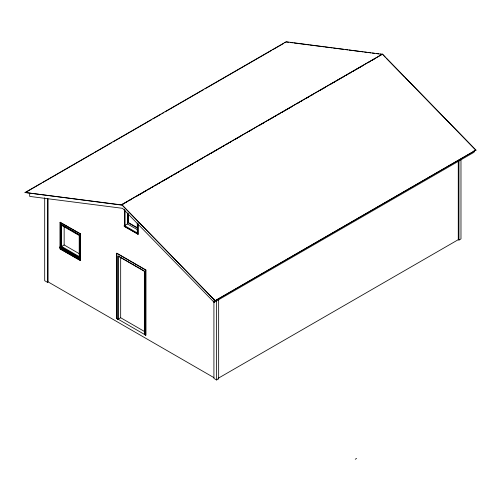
<?xml version="1.0" encoding="UTF-8"?>
<svg xmlns="http://www.w3.org/2000/svg" width="501" height="501" viewBox="0 0 501 501"><rect width="100%" height="100%" fill="white"/><g stroke="black" fill="none" stroke-linecap="round" stroke-linejoin="round"><path stroke-width="0.75" d="M121.781 204.696L215.173 300.763L475.95 150.093L382.501 54.177L121.781 204.696L215.173 300.763M382.501 54.177L385.188 57.139M123.772 203.694L121.38 205.072L25.05 192.503L286.127 41.771L382.457 54.34L380.127 54.045M25.113 192.722L41.345 183.347M42.698 182.571L93.424 153.281M94.777 152.498L111.685 142.741M113.038 141.958L151.59 119.701M152.943 118.919L161.059 114.234M162.412 113.451L163.764 112.669M165.117 111.892L203.669 89.629M205.022 88.852L271.31 50.582M272.663 49.799L283.485 43.556M284.837 42.773L286.19 41.99L288.52 42.291M60.089 222.306L80.567 233.936L80.398 260.608L60.089 248.884L60.089 222.306L80.567 233.936M60.771 224.26L79.722 235.207L79.722 257.871L80.06 258.848L79.553 259.142L59.92 247.807L59.92 247.024L60.771 246.93L60.94 224.166L79.891 235.107L79.891 257.771L79.214 258.165M25.05 192.503L121.317 204.853L382.395 54.127M125.244 202.842L127.836 201.346M129.189 200.563L131.331 199.329M135.965 196.655L137.318 195.872M138.671 195.089L140.812 193.856M142.059 193.135L144.194 191.902M145.44 191.182L146.799 190.399M148.828 189.228L150.287 188.382M151.54 187.662L153.669 186.428M154.922 185.708L156.381 184.869M158.31 183.754L159.763 182.915M161.792 181.744L163.151 180.961M164.403 180.235L166.532 179.007M167.791 178.281L169.238 177.442M171.273 176.271L172.626 175.488M173.885 174.761L176.008 173.534M177.36 172.751L179.396 171.58M187.43 166.939L189.459 165.768M190.812 164.986L192.929 163.764M197.588 161.078L198.941 160.295M200.294 159.512L202.404 158.291M207.07 155.604L208.497 154.778M210.451 153.65L211.885 152.824M213.163 152.085L215.267 150.87M216.545 150.131L217.973 149.304M219.933 148.177L221.361 147.35M222.644 146.611L224.742 145.396M226.026 144.657L228.13 143.443M229.414 142.704L230.836 141.877M235.508 139.184L237.606 137.969M238.958 137.193L240.987 136.015M249.053 131.362L251.082 130.191M259.211 125.501L260.564 124.718M261.917 123.935L264.002 122.732M268.693 120.027L270.095 119.213M271.398 118.461L273.477 117.259M274.786 116.508L276.865 115.305M278.174 114.554L279.571 113.74M281.556 112.593L282.959 111.786M284.267 111.034L286.34 109.832M287.655 109.08L289.728 107.878M291.037 107.12L292.434 106.318M297.131 103.607L299.203 102.411M300.556 101.628L301.909 100.845M306.612 98.127L308.679 96.937M310.676 95.785L312.705 94.614M320.158 90.312L322.218 89.122M323.546 88.358L325.6 87.168M330.316 84.444L331.693 83.648M333.021 82.884L335.075 81.694M336.409 80.93L338.463 79.74M339.797 78.97L341.168 78.181M343.185 77.016L344.55 76.227M345.89 75.457L347.938 74.273M349.278 73.497L350.644 72.708M352.66 71.543L354.032 70.754M355.372 69.977L357.413 68.8M358.76 68.023L360.801 66.846M362.142 66.069L363.507 65.287M368.235 62.55L370.277 61.379M372.299 60.208L374.335 59.03M60.258 247.225L60.94 246.83L79.891 257.771M61.617 246.442L79.214 256.6L79.214 235.495L61.617 225.337L61.617 246.442L64.153 244.976L79.722 253.963M59.92 247.807L60.427 247.513L60.427 246.736M60.089 248.884L80.567 260.507M128.118 213.401L128.118 222.782L128.456 222.588L137.261 227.673M138.113 224.06L138.113 234.218L124.229 226.201L124.229 225.419L125.075 225.325L125.075 210.47M124.567 225.613L127.442 223.953L137.6 229.821M124.229 226.201L124.736 225.907L124.736 225.124M124.398 209.299L124.567 226.396M59.92 247.024L79.553 258.359L80.06 258.065M44.695 197.77L44.695 280.71L47.401 282.276L48.077 281.888L213.914 377.629M136.754 232.652L137.606 232.558L137.606 233.341L137.099 233.629L137.099 232.852L124.229 225.419M137.099 232.852L137.606 232.558M124.398 226.496L138.113 234.218M117.967 319.312L117.967 256.03L144.363 271.273L144.363 334.555L145.716 335.332L145.716 270.07L116.614 253.262L116.614 318.53L117.967 319.312L120.672 317.747L144.363 331.424M215.23 300.613L475.95 150.093M29.678 193.273L29.678 196.405L122.532 208.316L214.134 302.328L474.052 152.266L474.052 150.701M460.976 159.869L460.976 238.896L458.947 240.067L458.271 239.678L217.973 378.412L218.655 378.8L218.655 298.991M213.914 301.765L213.914 378.412L216.62 379.977L218.655 378.8M355.247 459.229L356.599 458.446M290.073 42.491L292.697 42.823M293.955 42.986L308.704 44.877M309.718 45.009L312.586 45.378M313.588 45.503L324.228 46.869M325.199 46.994L332.163 47.889M333.547 48.065L343.767 49.38M345.195 49.561L347.638 49.875M349.072 50.056L351.508 50.369M352.954 50.557L359.242 51.365M360.72 51.553L363.112 51.86M364.603 52.048L366.982 52.354M368.485 52.549L370.853 52.849M372.368 53.043L374.723 53.35M376.251 53.544L378.587 53.845M128.118 222.782L137.6 228.256M386.258 58.241L404.188 76.64M404.814 77.286L475.887 150.237M458.947 160.257L458.947 240.067M458.271 161.428L458.271 239.678M216.62 300.944L216.62 379.977M214.134 299.203L214.134 302.328M144.532 334.455L144.532 271.173L118.136 255.93L118.136 319.212M137.944 223.371L137.944 234.318M137.268 222.983L137.268 232.364M128.456 213.99L128.456 222.588M127.442 213.013L127.442 223.953M120.672 257.589L120.672 317.778M80.398 234.03L80.398 260.608M79.553 258.359L79.553 259.142M64.153 226.214L64.153 244.976M60.94 224.166L60.94 246.83M60.258 222.212L60.258 248.784M48.077 198.978L48.077 281.888M47.401 198.59L47.401 282.276M145.885 269.97L116.783 253.168L116.783 318.429L145.885 335.238L145.885 269.97"/></g></svg>
